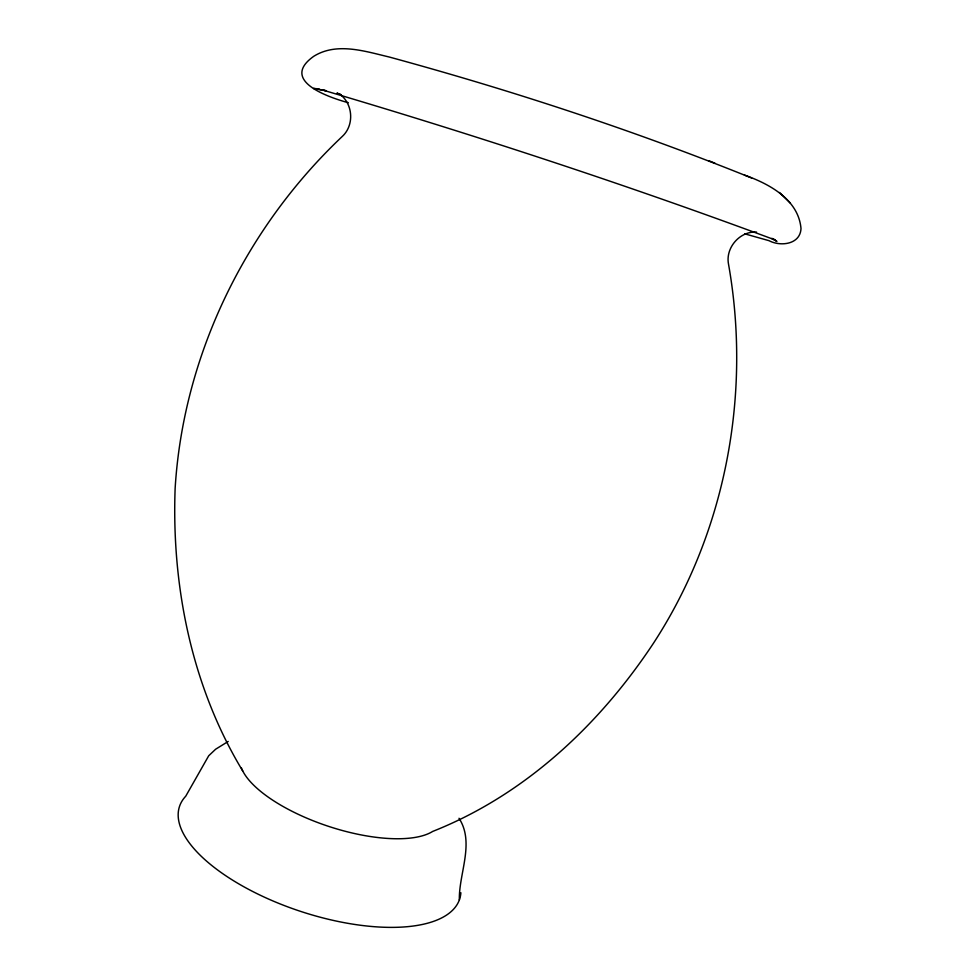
<?xml version="1.0" encoding="UTF-8"?>
<svg xmlns="http://www.w3.org/2000/svg" width="976" height="976" viewBox="0 0 976 976"><rect width="100%" height="100%" fill="white"/><g stroke="black" fill="none" stroke-linecap="round" stroke-linejoin="round"><path stroke-width="1.46" d="M459.354 899.933C458.732 873.471 474.97 842.825 459.013 818.266M228.201 741.455L215.647 749.214L208.718 755.766L185.733 796.209A147.535 61.561 18.3 0 0 294.215 909.205A147.535 61.561 18.3 0 0 460.879 892.735M316.749 89.011L326.313 90.756L313.564 88.413L318.908 88.938M756.559 232.081C739.893 230.97 725.29 247.721 728.511 264.118C751.557 394.072 725.766 532.286 653.505 643.172C599.362 725.009 524.82 794.976 432.673 831.43A105.53 39.784 18.3 0 1 327.851 826.123A105.53 39.784 18.3 0 1 241.328 767.77M323.129 90.158C475.19 135.103 626.08 184.586 774.724 239.815L771.784 238.388L776.92 241.487L774.419 239.498M744.651 233.813L768.99 240.669C780.532 246.794 800.222 244.549 801.003 228.591C798.514 199.409 768.942 183.732 744.42 175.07M348.347 102.736C329.193 97.466 279.185 80.825 313.735 56.315C336.72 41.919 365.122 51.325 389.217 57.011C512.132 90.5 633.497 130.32 751.642 178.01M341.027 94.709L336.952 93.074L340.673 94.635M709.04 160.808L714.993 163.236M790.206 202.971L779.495 192.504M341.234 95.306C353.239 105.493 353.983 125.684 342.32 136.408C245.586 227.811 183.207 355.191 175.131 488.439C171.52 586.186 191.699 686.567 242.682 770.869"/></g></svg>
